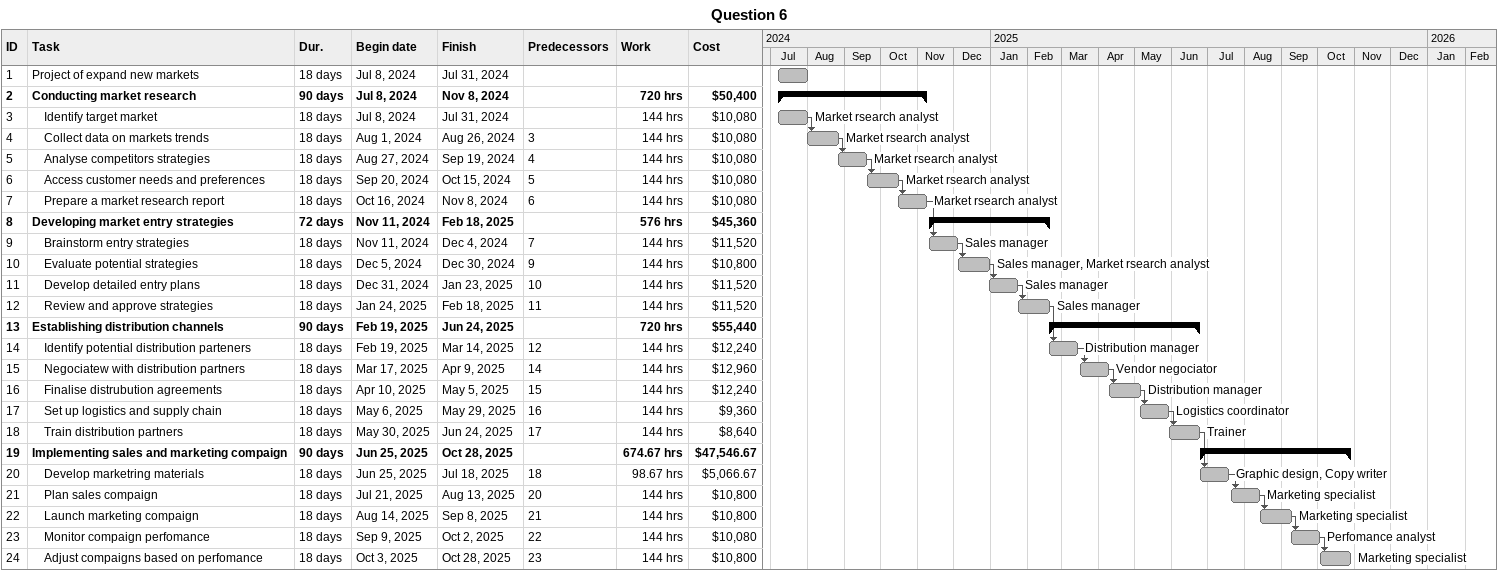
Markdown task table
Question 6

| ID | Level | Task | Duration | Start | Finish | Predecessors | Resources | Work (h) | Cost ($) |
|---|---|---|---|---|---|---|---|---|---|
| 1 | 1 | Project of expand new markets | 18d | 2024-07-08 | 2024-07-31 |  |  |  |  |
| 2 | 1 | **Conducting market research** | 90d | 2024-07-08 | 2024-11-08 |  |  | 720 | 50400 |
| 3 | 2 | Identify target market | 18d | 2024-07-08 | 2024-07-31 |  | Market rsearch analyst | 144 | 10080 |
| 4 | 2 | Collect data on markets trends | 18d | 2024-08-01 | 2024-08-26 | 3 | Market rsearch analyst | 144 | 10080 |
| 5 | 2 | Analyse competitors strategies | 18d | 2024-08-27 | 2024-09-19 | 4 | Market rsearch analyst | 144 | 10080 |
| 6 | 2 | Access customer needs and preferences | 18d | 2024-09-20 | 2024-10-15 | 5 | Market rsearch analyst | 144 | 10080 |
| 7 | 2 | Prepare a market research report | 18d | 2024-10-16 | 2024-11-08 | 6 | Market rsearch analyst | 144 | 10080 |
| 8 | 1 | **Developing market entry strategies** | 72d | 2024-11-11 | 2025-02-18 |  |  | 576 | 45360 |
| 9 | 2 | Brainstorm entry strategies | 18d | 2024-11-11 | 2024-12-04 | 7 | Sales manager | 144 | 11520 |
| 10 | 2 | Evaluate potential strategies | 18d | 2024-12-05 | 2024-12-30 | 9 | Sales manager, Market rsearch analyst | 144 | 10800 |
| 11 | 2 | Develop detailed entry plans | 18d | 2024-12-31 | 2025-01-23 | 10 | Sales manager | 144 | 11520 |
| 12 | 2 | Review and approve strategies | 18d | 2025-01-24 | 2025-02-18 | 11 | Sales manager | 144 | 11520 |
| 13 | 1 | **Establishing distribution channels** | 90d | 2025-02-19 | 2025-06-24 |  |  | 720 | 55440 |
| 14 | 2 | Identify potential distribution parteners | 18d | 2025-02-19 | 2025-03-14 | 12 | Distribution manager | 144 | 12240 |
| 15 | 2 | Negociatew with distribution partners | 18d | 2025-03-17 | 2025-04-09 | 14 | Vendor negociator | 144 | 12960 |
| 16 | 2 | Finalise distrubution agreements | 18d | 2025-04-10 | 2025-05-05 | 15 | Distribution manager | 144 | 12240 |
| 17 | 2 | Set up logistics and supply chain | 18d | 2025-05-06 | 2025-05-29 | 16 | Logistics coordinator | 144 | 9360 |
| 18 | 2 | Train distribution partners | 18d | 2025-05-30 | 2025-06-24 | 17 | Trainer | 144 | 8640 |
| 19 | 1 | **Implementing sales and marketing compaign** | 90d | 2025-06-25 | 2025-10-28 |  |  | 674.67 | 47546.67 |
| 20 | 2 | Develop marketring materials | 18d | 2025-06-25 | 2025-07-18 | 18 | Graphic design, Copy writer | 98.67 | 5066.67 |
| 21 | 2 | Plan sales compaign | 18d | 2025-07-21 | 2025-08-13 | 20 | Marketing specialist | 144 | 10800 |
| 22 | 2 | Launch marketing compaign | 18d | 2025-08-14 | 2025-09-08 | 21 | Marketing specialist | 144 | 10800 |
| 23 | 2 | Monitor compaign perfomance | 18d | 2025-09-09 | 2025-10-02 | 22 | Perfomance analyst | 144 | 10080 |
| 24 | 2 | Adjust compaigns based on perfomance | 18d | 2025-10-03 | 2025-10-28 | 23 | Marketing specialist | 144 | 10800 |
